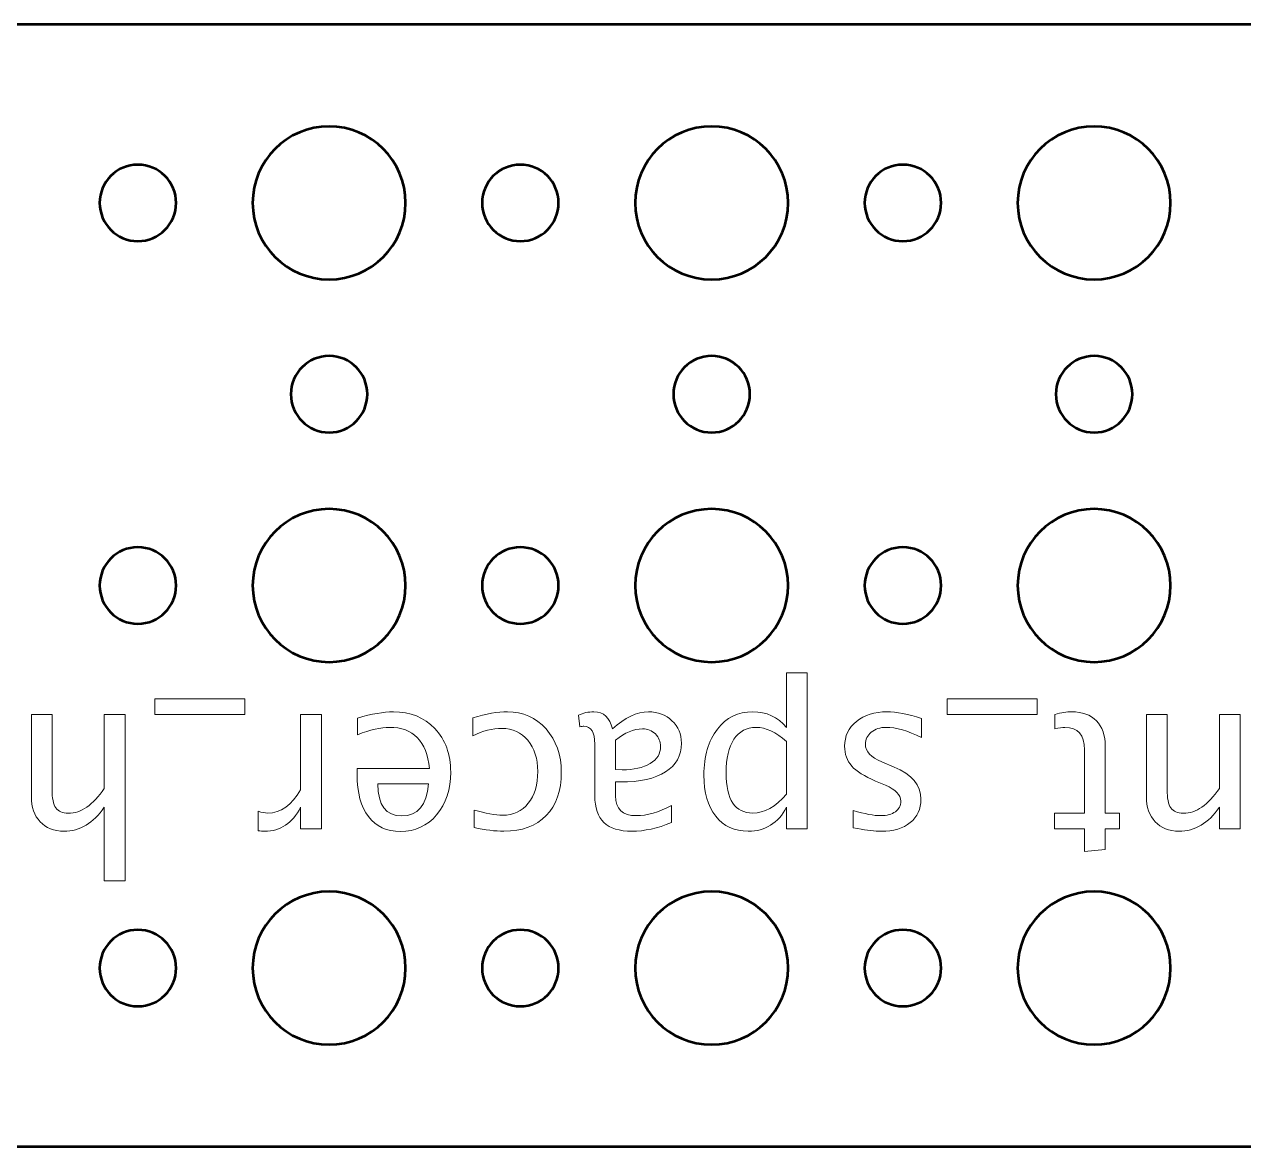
# Model space of a CAD drawing. Header units: centimetres. Extents: x -25.4 to 25.4, y -5.2 to 5.2.
# Drawn here: x -6.445 to -1.664, y -5.2 to -0.8 of the extents above; entities that cross this region are included whole.
import ezdxf

# ---------------------------------------------------------------- set-up
doc = ezdxf.new("R2010")
doc.units = ezdxf.units.CM
doc.header["$MEASUREMENT"] = 0
doc.layers.add('Layer 1', color=7, linetype='Continuous')

msp = doc.modelspace()

# ---------------------------------------------------------------- linework, layer by layer
at = {"layer": 'Layer 1', "lineweight": 53}
for points, knots in [([(24.95, -5.2), (24.95, -5.2), (-24.95, -5.2), (-24.95, -5.2), (-24.95, -5.2), (-25.22614, -5.2), (-25.45, -4.97614), (-25.45, -4.7), (-25.45, -4.7), (-25.45, -4.7), (-25.45, -3.99876), (-25.45, -3.99876), (-25.45, -3.99876), (-24.92095, -3.97271), (-24.5, -3.53551), (-24.5, -3), (-24.5, -3), (-24.5, -2.46449), (-24.92095, -2.02729), (-25.45, -2.00124), (-25.45, -2.00124), (-25.45, -2.00124), (-25.45, -1.3), (-25.45, -1.3), (-25.45, -1.3), (-25.45, -1.02386), (-25.22614, -0.8), (-24.95, -0.8), (-24.95, -0.8), (-24.95, -0.8), (24.95, -0.8), (24.95, -0.8), (24.95, -0.8), (25.22614, -0.8), (25.45, -1.02386), (25.45, -1.3), (25.45, -1.3), (25.45, -1.3), (25.45, -2.00124), (25.45, -2.00124), (25.45, -2.00124), (24.92095, -2.02729), (24.5, -2.46449), (24.5, -3), (24.5, -3), (24.5, -3.53551), (24.92095, -3.97271), (25.45, -3.99876), (25.45, -3.99876), (25.45, -3.99876), (25.45, -4.7), (25.45, -4.7), (25.45, -4.7), (25.45, -4.97614), (25.22614, -5.2), (24.95, -5.2)], [0, 0, 0, 0, 0.0666667, 0.0666667, 0.0666667, 0.0666667, 0.1333333, 0.1333333, 0.1333333, 0.1333333, 0.2, 0.2, 0.2, 0.2, 0.2666667, 0.2666667, 0.2666667, 0.2666667, 0.3333333, 0.3333333, 0.3333333, 0.3333333, 0.4, 0.4, 0.4, 0.4, 0.4666667, 0.4666667, 0.4666667, 0.4666667, 0.5333333, 0.5333333, 0.5333333, 0.5333333, 0.6, 0.6, 0.6, 0.6, 0.6666667, 0.6666667, 0.6666667, 0.6666667, 0.7333333, 0.7333333, 0.7333333, 0.7333333, 0.8, 0.8, 0.8, 0.8, 0.8666667, 0.8666667, 0.8666667, 0.8666667, 1, 1, 1, 1]), ([(-5.55, -1.5), (-5.55, -1.33431), (-5.41569, -1.2), (-5.25, -1.2), (-5.25, -1.2), (-5.08431, -1.2), (-4.95, -1.33431), (-4.95, -1.5), (-4.95, -1.5), (-4.95, -1.66569), (-5.08431, -1.8), (-5.25, -1.8), (-5.25, -1.8), (-5.41569, -1.8), (-5.55, -1.66569), (-5.55, -1.5)], [0, 0, 0, 0, 0.2, 0.2, 0.2, 0.2, 0.4, 0.4, 0.4, 0.4, 0.6, 0.6, 0.6, 0.6, 1, 1, 1, 1]), ([(-4.05, -1.5), (-4.05, -1.33431), (-3.91569, -1.2), (-3.75, -1.2), (-3.75, -1.2), (-3.58431, -1.2), (-3.45, -1.33431), (-3.45, -1.5), (-3.45, -1.5), (-3.45, -1.66569), (-3.58431, -1.8), (-3.75, -1.8), (-3.75, -1.8), (-3.91569, -1.8), (-4.05, -1.66569), (-4.05, -1.5)], [0, 0, 0, 0, 0.2, 0.2, 0.2, 0.2, 0.4, 0.4, 0.4, 0.4, 0.6, 0.6, 0.6, 0.6, 1, 1, 1, 1]), ([(-2.55, -1.5), (-2.55, -1.33431), (-2.41569, -1.2), (-2.25, -1.2), (-2.25, -1.2), (-2.08431, -1.2), (-1.95, -1.33431), (-1.95, -1.5), (-1.95, -1.5), (-1.95, -1.66569), (-2.08431, -1.8), (-2.25, -1.8), (-2.25, -1.8), (-2.41569, -1.8), (-2.55, -1.66569), (-2.55, -1.5)], [0, 0, 0, 0, 0.2, 0.2, 0.2, 0.2, 0.4, 0.4, 0.4, 0.4, 0.6, 0.6, 0.6, 0.6, 1, 1, 1, 1]), ([(-6.15, -1.5), (-6.15, -1.41716), (-6.08284, -1.35), (-6, -1.35), (-6, -1.35), (-5.91716, -1.35), (-5.85, -1.41716), (-5.85, -1.5), (-5.85, -1.5), (-5.85, -1.58284), (-5.91716, -1.65), (-6, -1.65), (-6, -1.65), (-6.08284, -1.65), (-6.15, -1.58284), (-6.15, -1.5)], [0, 0, 0, 0, 0.2, 0.2, 0.2, 0.2, 0.4, 0.4, 0.4, 0.4, 0.6, 0.6, 0.6, 0.6, 1, 1, 1, 1]), ([(-4.65, -1.5), (-4.65, -1.41716), (-4.58284, -1.35), (-4.5, -1.35), (-4.5, -1.35), (-4.41716, -1.35), (-4.35, -1.41716), (-4.35, -1.5), (-4.35, -1.5), (-4.35, -1.58284), (-4.41716, -1.65), (-4.5, -1.65), (-4.5, -1.65), (-4.58284, -1.65), (-4.65, -1.58284), (-4.65, -1.5)], [0, 0, 0, 0, 0.2, 0.2, 0.2, 0.2, 0.4, 0.4, 0.4, 0.4, 0.6, 0.6, 0.6, 0.6, 1, 1, 1, 1]), ([(-3.15, -1.5), (-3.15, -1.41716), (-3.08284, -1.35), (-3, -1.35), (-3, -1.35), (-2.91716, -1.35), (-2.85, -1.41716), (-2.85, -1.5), (-2.85, -1.5), (-2.85, -1.58284), (-2.91716, -1.65), (-3, -1.65), (-3, -1.65), (-3.08284, -1.65), (-3.15, -1.58284), (-3.15, -1.5)], [0, 0, 0, 0, 0.2, 0.2, 0.2, 0.2, 0.4, 0.4, 0.4, 0.4, 0.6, 0.6, 0.6, 0.6, 1, 1, 1, 1]), ([(-5.4, -2.25), (-5.4, -2.16716), (-5.33284, -2.1), (-5.25, -2.1), (-5.25, -2.1), (-5.16716, -2.1), (-5.1, -2.16716), (-5.1, -2.25), (-5.1, -2.25), (-5.1, -2.33284), (-5.16716, -2.4), (-5.25, -2.4), (-5.25, -2.4), (-5.33284, -2.4), (-5.4, -2.33284), (-5.4, -2.25)], [0, 0, 0, 0, 0.2, 0.2, 0.2, 0.2, 0.4, 0.4, 0.4, 0.4, 0.6, 0.6, 0.6, 0.6, 1, 1, 1, 1]), ([(-3.9, -2.25), (-3.9, -2.16716), (-3.83284, -2.1), (-3.75, -2.1), (-3.75, -2.1), (-3.66716, -2.1), (-3.6, -2.16716), (-3.6, -2.25), (-3.6, -2.25), (-3.6, -2.33284), (-3.66716, -2.4), (-3.75, -2.4), (-3.75, -2.4), (-3.83284, -2.4), (-3.9, -2.33284), (-3.9, -2.25)], [0, 0, 0, 0, 0.2, 0.2, 0.2, 0.2, 0.4, 0.4, 0.4, 0.4, 0.6, 0.6, 0.6, 0.6, 1, 1, 1, 1]), ([(-2.4, -2.25), (-2.4, -2.16716), (-2.33284, -2.1), (-2.25, -2.1), (-2.25, -2.1), (-2.16716, -2.1), (-2.1, -2.16716), (-2.1, -2.25), (-2.1, -2.25), (-2.1, -2.33284), (-2.16716, -2.4), (-2.25, -2.4), (-2.25, -2.4), (-2.33284, -2.4), (-2.4, -2.33284), (-2.4, -2.25)], [0, 0, 0, 0, 0.2, 0.2, 0.2, 0.2, 0.4, 0.4, 0.4, 0.4, 0.6, 0.6, 0.6, 0.6, 1, 1, 1, 1]), ([(-5.55, -3), (-5.55, -2.83431), (-5.41569, -2.7), (-5.25, -2.7), (-5.25, -2.7), (-5.08431, -2.7), (-4.95, -2.83431), (-4.95, -3), (-4.95, -3), (-4.95, -3.16569), (-5.08431, -3.3), (-5.25, -3.3), (-5.25, -3.3), (-5.41569, -3.3), (-5.55, -3.16569), (-5.55, -3)], [0, 0, 0, 0, 0.2, 0.2, 0.2, 0.2, 0.4, 0.4, 0.4, 0.4, 0.6, 0.6, 0.6, 0.6, 1, 1, 1, 1]), ([(-4.05, -3), (-4.05, -2.83431), (-3.91569, -2.7), (-3.75, -2.7), (-3.75, -2.7), (-3.58431, -2.7), (-3.45, -2.83431), (-3.45, -3), (-3.45, -3), (-3.45, -3.16569), (-3.58431, -3.3), (-3.75, -3.3), (-3.75, -3.3), (-3.91569, -3.3), (-4.05, -3.16569), (-4.05, -3)], [0, 0, 0, 0, 0.2, 0.2, 0.2, 0.2, 0.4, 0.4, 0.4, 0.4, 0.6, 0.6, 0.6, 0.6, 1, 1, 1, 1]), ([(-2.55, -3), (-2.55, -2.83431), (-2.41569, -2.7), (-2.25, -2.7), (-2.25, -2.7), (-2.08431, -2.7), (-1.95, -2.83431), (-1.95, -3), (-1.95, -3), (-1.95, -3.16569), (-2.08431, -3.3), (-2.25, -3.3), (-2.25, -3.3), (-2.41569, -3.3), (-2.55, -3.16569), (-2.55, -3)], [0, 0, 0, 0, 0.2, 0.2, 0.2, 0.2, 0.4, 0.4, 0.4, 0.4, 0.6, 0.6, 0.6, 0.6, 1, 1, 1, 1]), ([(-6.15, -3), (-6.15, -2.91716), (-6.08284, -2.85), (-6, -2.85), (-6, -2.85), (-5.91716, -2.85), (-5.85, -2.91716), (-5.85, -3), (-5.85, -3), (-5.85, -3.08284), (-5.91716, -3.15), (-6, -3.15), (-6, -3.15), (-6.08284, -3.15), (-6.15, -3.08284), (-6.15, -3)], [0, 0, 0, 0, 0.2, 0.2, 0.2, 0.2, 0.4, 0.4, 0.4, 0.4, 0.6, 0.6, 0.6, 0.6, 1, 1, 1, 1]), ([(-4.65, -3), (-4.65, -2.91716), (-4.58284, -2.85), (-4.5, -2.85), (-4.5, -2.85), (-4.41716, -2.85), (-4.35, -2.91716), (-4.35, -3), (-4.35, -3), (-4.35, -3.08284), (-4.41716, -3.15), (-4.5, -3.15), (-4.5, -3.15), (-4.58284, -3.15), (-4.65, -3.08284), (-4.65, -3)], [0, 0, 0, 0, 0.2, 0.2, 0.2, 0.2, 0.4, 0.4, 0.4, 0.4, 0.6, 0.6, 0.6, 0.6, 1, 1, 1, 1]), ([(-3.15, -3), (-3.15, -2.91716), (-3.08284, -2.85), (-3, -2.85), (-3, -2.85), (-2.91716, -2.85), (-2.85, -2.91716), (-2.85, -3), (-2.85, -3), (-2.85, -3.08284), (-2.91716, -3.15), (-3, -3.15), (-3, -3.15), (-3.08284, -3.15), (-3.15, -3.08284), (-3.15, -3)], [0, 0, 0, 0, 0.2, 0.2, 0.2, 0.2, 0.4, 0.4, 0.4, 0.4, 0.6, 0.6, 0.6, 0.6, 1, 1, 1, 1]), ([(-5.55, -4.5), (-5.55, -4.33431), (-5.41569, -4.2), (-5.25, -4.2), (-5.25, -4.2), (-5.08431, -4.2), (-4.95, -4.33431), (-4.95, -4.5), (-4.95, -4.5), (-4.95, -4.66569), (-5.08431, -4.8), (-5.25, -4.8), (-5.25, -4.8), (-5.41569, -4.8), (-5.55, -4.66569), (-5.55, -4.5)], [0, 0, 0, 0, 0.2, 0.2, 0.2, 0.2, 0.4, 0.4, 0.4, 0.4, 0.6, 0.6, 0.6, 0.6, 1, 1, 1, 1]), ([(-4.05, -4.5), (-4.05, -4.33431), (-3.91569, -4.2), (-3.75, -4.2), (-3.75, -4.2), (-3.58431, -4.2), (-3.45, -4.33431), (-3.45, -4.5), (-3.45, -4.5), (-3.45, -4.66569), (-3.58431, -4.8), (-3.75, -4.8), (-3.75, -4.8), (-3.91569, -4.8), (-4.05, -4.66569), (-4.05, -4.5)], [0, 0, 0, 0, 0.2, 0.2, 0.2, 0.2, 0.4, 0.4, 0.4, 0.4, 0.6, 0.6, 0.6, 0.6, 1, 1, 1, 1]), ([(-2.55, -4.5), (-2.55, -4.33431), (-2.41569, -4.2), (-2.25, -4.2), (-2.25, -4.2), (-2.08431, -4.2), (-1.95, -4.33431), (-1.95, -4.5), (-1.95, -4.5), (-1.95, -4.66569), (-2.08431, -4.8), (-2.25, -4.8), (-2.25, -4.8), (-2.41569, -4.8), (-2.55, -4.66569), (-2.55, -4.5)], [0, 0, 0, 0, 0.2, 0.2, 0.2, 0.2, 0.4, 0.4, 0.4, 0.4, 0.6, 0.6, 0.6, 0.6, 1, 1, 1, 1]), ([(-6.15, -4.5), (-6.15, -4.41716), (-6.08284, -4.35), (-6, -4.35), (-6, -4.35), (-5.91716, -4.35), (-5.85, -4.41716), (-5.85, -4.5), (-5.85, -4.5), (-5.85, -4.58284), (-5.91716, -4.65), (-6, -4.65), (-6, -4.65), (-6.08284, -4.65), (-6.15, -4.58284), (-6.15, -4.5)], [0, 0, 0, 0, 0.2, 0.2, 0.2, 0.2, 0.4, 0.4, 0.4, 0.4, 0.6, 0.6, 0.6, 0.6, 1, 1, 1, 1]), ([(-4.65, -4.5), (-4.65, -4.41716), (-4.58284, -4.35), (-4.5, -4.35), (-4.5, -4.35), (-4.41716, -4.35), (-4.35, -4.41716), (-4.35, -4.5), (-4.35, -4.5), (-4.35, -4.58284), (-4.41716, -4.65), (-4.5, -4.65), (-4.5, -4.65), (-4.58284, -4.65), (-4.65, -4.58284), (-4.65, -4.5)], [0, 0, 0, 0, 0.2, 0.2, 0.2, 0.2, 0.4, 0.4, 0.4, 0.4, 0.6, 0.6, 0.6, 0.6, 1, 1, 1, 1]), ([(-3.15, -4.5), (-3.15, -4.41716), (-3.08284, -4.35), (-3, -4.35), (-3, -4.35), (-2.91716, -4.35), (-2.85, -4.41716), (-2.85, -4.5), (-2.85, -4.5), (-2.85, -4.58284), (-2.91716, -4.65), (-3, -4.65), (-3, -4.65), (-3.08284, -4.65), (-3.15, -4.58284), (-3.15, -4.5)], [0, 0, 0, 0, 0.2, 0.2, 0.2, 0.2, 0.4, 0.4, 0.4, 0.4, 0.6, 0.6, 0.6, 0.6, 1, 1, 1, 1])]:
    msp.add_open_spline(points, degree=3, knots=knots, dxfattribs=at)
at = {"layer": 'Layer 1', "color": 5, "lineweight": 9}
for points, knots in [([(-3.37476, -3.34191), (-3.37476, -3.34191), (-3.37476, -3.95406), (-3.37476, -3.95406), (-3.37476, -3.95406), (-3.37476, -3.95406), (-3.45604, -3.95406), (-3.45604, -3.95406), (-3.45604, -3.95406), (-3.45604, -3.95406), (-3.45604, -3.86925), (-3.45604, -3.86925), (-3.45604, -3.86925), (-3.48934, -3.93204), (-3.53944, -3.96337), (-3.60618, -3.96337), (-3.60618, -3.96337), (-3.66023, -3.96337), (-3.7027, -3.94375), (-3.73375, -3.90438), (-3.73375, -3.90438), (-3.76479, -3.86501), (-3.78032, -3.81125), (-3.78032, -3.74309), (-3.78032, -3.74309), (-3.78032, -3.66887), (-3.76268, -3.6089), (-3.72754, -3.56346), (-3.72754, -3.56346), (-3.6924, -3.51788), (-3.64612, -3.49516), (-3.58883, -3.49516), (-3.58883, -3.49516), (-3.53563, -3.49516), (-3.49132, -3.51548), (-3.45604, -3.55626), (-3.45604, -3.55626), (-3.45604, -3.55626), (-3.45604, -3.34191), (-3.45604, -3.34191), (-3.45604, -3.34191), (-3.45604, -3.34191), (-3.37476, -3.34191), (-3.37476, -3.34191)], [0, 0, 0, 0, 0.0833333, 0.0833333, 0.0833333, 0.0833333, 0.1666667, 0.1666667, 0.1666667, 0.1666667, 0.25, 0.25, 0.25, 0.25, 0.3333333, 0.3333333, 0.3333333, 0.3333333, 0.4166667, 0.4166667, 0.4166667, 0.4166667, 0.5, 0.5, 0.5, 0.5, 0.5833333, 0.5833333, 0.5833333, 0.5833333, 0.6666667, 0.6666667, 0.6666667, 0.6666667, 0.75, 0.75, 0.75, 0.75, 0.8333333, 0.8333333, 0.8333333, 0.8333333, 1, 1, 1, 1]), ([(-5.58118, -3.44436), (-5.58118, -3.44436), (-5.58118, -3.50532), (-5.58118, -3.50532), (-5.58118, -3.50532), (-5.58118, -3.50532), (-5.93339, -3.50532), (-5.93339, -3.50532), (-5.93339, -3.50532), (-5.93339, -3.50532), (-5.93339, -3.44436), (-5.93339, -3.44436), (-5.93339, -3.44436), (-5.93339, -3.44436), (-5.58118, -3.44436), (-5.58118, -3.44436)], [0, 0, 0, 0, 0.2, 0.2, 0.2, 0.2, 0.4, 0.4, 0.4, 0.4, 0.6, 0.6, 0.6, 0.6, 1, 1, 1, 1]), ([(-2.47404, -3.44436), (-2.47404, -3.44436), (-2.47404, -3.50532), (-2.47404, -3.50532), (-2.47404, -3.50532), (-2.47404, -3.50532), (-2.82625, -3.50532), (-2.82625, -3.50532), (-2.82625, -3.50532), (-2.82625, -3.50532), (-2.82625, -3.44436), (-2.82625, -3.44436), (-2.82625, -3.44436), (-2.82625, -3.44436), (-2.47404, -3.44436), (-2.47404, -3.44436)], [0, 0, 0, 0, 0.2, 0.2, 0.2, 0.2, 0.4, 0.4, 0.4, 0.4, 0.6, 0.6, 0.6, 0.6, 1, 1, 1, 1]), ([(-6.05024, -3.50532), (-6.05024, -3.50532), (-6.05024, -4.1581), (-6.05024, -4.1581), (-6.05024, -4.1581), (-6.05024, -4.1581), (-6.13152, -4.1581), (-6.13152, -4.1581), (-6.13152, -4.1581), (-6.13152, -4.1581), (-6.13152, -3.86925), (-6.13152, -3.86925), (-6.13152, -3.86925), (-6.17456, -3.93204), (-6.22734, -3.96337), (-6.28971, -3.96337), (-6.28971, -3.96337), (-6.32894, -3.96337), (-6.36012, -3.95109), (-6.38312, -3.9264), (-6.38312, -3.9264), (-6.40612, -3.90184), (-6.4177, -3.86868), (-6.4177, -3.8272), (-6.4177, -3.8272), (-6.4177, -3.8272), (-6.4177, -3.50532), (-6.4177, -3.50532), (-6.4177, -3.50532), (-6.4177, -3.50532), (-6.33641, -3.50532), (-6.33641, -3.50532), (-6.33641, -3.50532), (-6.33641, -3.50532), (-6.33641, -3.80067), (-6.33641, -3.80067), (-6.33641, -3.80067), (-6.33641, -3.83397), (-6.33148, -3.85768), (-6.32174, -3.87179), (-6.32174, -3.87179), (-6.31186, -3.88604), (-6.29563, -3.89309), (-6.27291, -3.89309), (-6.27291, -3.89309), (-6.22296, -3.89309), (-6.17583, -3.8605), (-6.13152, -3.7953), (-6.13152, -3.7953), (-6.13152, -3.7953), (-6.13152, -3.50532), (-6.13152, -3.50532), (-6.13152, -3.50532), (-6.13152, -3.50532), (-6.05024, -3.50532), (-6.05024, -3.50532)], [0, 0, 0, 0, 0.0666667, 0.0666667, 0.0666667, 0.0666667, 0.1333333, 0.1333333, 0.1333333, 0.1333333, 0.2, 0.2, 0.2, 0.2, 0.2666667, 0.2666667, 0.2666667, 0.2666667, 0.3333333, 0.3333333, 0.3333333, 0.3333333, 0.4, 0.4, 0.4, 0.4, 0.4666667, 0.4666667, 0.4666667, 0.4666667, 0.5333333, 0.5333333, 0.5333333, 0.5333333, 0.6, 0.6, 0.6, 0.6, 0.6666667, 0.6666667, 0.6666667, 0.6666667, 0.7333333, 0.7333333, 0.7333333, 0.7333333, 0.8, 0.8, 0.8, 0.8, 0.8666667, 0.8666667, 0.8666667, 0.8666667, 1, 1, 1, 1]), ([(-5.28047, -3.50532), (-5.28047, -3.50532), (-5.28047, -3.95406), (-5.28047, -3.95406), (-5.28047, -3.95406), (-5.28047, -3.95406), (-5.36175, -3.95406), (-5.36175, -3.95406), (-5.36175, -3.95406), (-5.36175, -3.95406), (-5.36175, -3.86925), (-5.36175, -3.86925), (-5.36175, -3.86925), (-5.39407, -3.93204), (-5.44091, -3.96337), (-5.50244, -3.96337), (-5.50244, -3.96337), (-5.51076, -3.96337), (-5.51951, -3.96266), (-5.52854, -3.96125), (-5.52854, -3.96125), (-5.52854, -3.96125), (-5.52854, -3.88519), (-5.52854, -3.88519), (-5.52854, -3.88519), (-5.51443, -3.88985), (-5.50202, -3.89225), (-5.49129, -3.89225), (-5.49129, -3.89225), (-5.43964, -3.89225), (-5.39646, -3.86177), (-5.36175, -3.80067), (-5.36175, -3.80067), (-5.36175, -3.80067), (-5.36175, -3.50532), (-5.36175, -3.50532), (-5.36175, -3.50532), (-5.36175, -3.50532), (-5.28047, -3.50532), (-5.28047, -3.50532)], [0, 0, 0, 0, 0.0909091, 0.0909091, 0.0909091, 0.0909091, 0.1818182, 0.1818182, 0.1818182, 0.1818182, 0.2727273, 0.2727273, 0.2727273, 0.2727273, 0.3636364, 0.3636364, 0.3636364, 0.3636364, 0.4545455, 0.4545455, 0.4545455, 0.4545455, 0.5454545, 0.5454545, 0.5454545, 0.5454545, 0.6363636, 0.6363636, 0.6363636, 0.6363636, 0.7272727, 0.7272727, 0.7272727, 0.7272727, 0.8181818, 0.8181818, 0.8181818, 0.8181818, 1, 1, 1, 1]), ([(-5.13808, -3.51971), (-5.08347, -3.50334), (-5.03677, -3.49516), (-4.99782, -3.49516), (-4.99782, -3.49516), (-4.93136, -3.49516), (-4.87731, -3.51717), (-4.83568, -3.56106), (-4.83568, -3.56106), (-4.79405, -3.60494), (-4.77317, -3.66181), (-4.77317, -3.7318), (-4.77317, -3.7318), (-4.77317, -3.79968), (-4.79151, -3.85542), (-4.82834, -3.89902), (-4.82834, -3.89902), (-4.86517, -3.94248), (-4.91231, -3.96422), (-4.96974, -3.96422), (-4.96974, -3.96422), (-5.02407, -3.96422), (-5.06612, -3.94488), (-5.09575, -3.90622), (-5.09575, -3.90622), (-5.12538, -3.86755), (-5.1402, -3.8128), (-5.1402, -3.74182), (-5.1402, -3.74182), (-5.1402, -3.74182), (-5.13978, -3.71699), (-5.13978, -3.71699), (-5.13978, -3.71699), (-5.13978, -3.71699), (-4.85614, -3.71699), (-4.85614, -3.71699), (-4.85614, -3.71699), (-4.868, -3.60974), (-4.92035, -3.55612), (-5.01306, -3.55612), (-5.01306, -3.55612), (-5.04707, -3.55612), (-5.0887, -3.56572), (-5.13808, -3.58491), (-5.13808, -3.58491), (-5.13808, -3.58491), (-5.13808, -3.51971), (-5.13808, -3.51971)], [0, 0, 0, 0, 0.0769231, 0.0769231, 0.0769231, 0.0769231, 0.1538462, 0.1538462, 0.1538462, 0.1538462, 0.2307692, 0.2307692, 0.2307692, 0.2307692, 0.3076923, 0.3076923, 0.3076923, 0.3076923, 0.3846154, 0.3846154, 0.3846154, 0.3846154, 0.4615385, 0.4615385, 0.4615385, 0.4615385, 0.5384615, 0.5384615, 0.5384615, 0.5384615, 0.6153846, 0.6153846, 0.6153846, 0.6153846, 0.6923077, 0.6923077, 0.6923077, 0.6923077, 0.7692308, 0.7692308, 0.7692308, 0.7692308, 0.8461538, 0.8461538, 0.8461538, 0.8461538, 1, 1, 1, 1]), ([(-4.68666, -3.51887), (-4.63403, -3.50306), (-4.58859, -3.49516), (-4.55035, -3.49516), (-4.55035, -3.49516), (-4.48967, -3.49516), (-4.43944, -3.5176), (-4.3995, -3.56233), (-4.3995, -3.56233), (-4.35957, -3.6072), (-4.33953, -3.66379), (-4.33953, -3.73195), (-4.33953, -3.73195), (-4.33953, -3.80476), (-4.35929, -3.86163), (-4.3988, -3.90227), (-4.3988, -3.90227), (-4.43831, -3.94305), (-4.49348, -3.96337), (-4.56432, -3.96337), (-4.56432, -3.96337), (-4.59918, -3.96337), (-4.6384, -3.95857), (-4.68158, -3.94898), (-4.68158, -3.94898), (-4.68158, -3.94898), (-4.68158, -3.88039), (-4.68158, -3.88039), (-4.68158, -3.88039), (-4.63572, -3.89394), (-4.59833, -3.90071), (-4.56954, -3.90071), (-4.56954, -3.90071), (-4.52777, -3.90071), (-4.49433, -3.88505), (-4.46935, -3.85387), (-4.46935, -3.85387), (-4.44438, -3.82268), (-4.43182, -3.78105), (-4.43182, -3.72912), (-4.43182, -3.72912), (-4.43182, -3.67875), (-4.4448, -3.63811), (-4.47062, -3.60692), (-4.47062, -3.60692), (-4.49645, -3.57588), (-4.53017, -3.56035), (-4.57208, -3.56035), (-4.57208, -3.56035), (-4.60919, -3.56035), (-4.64729, -3.56995), (-4.68666, -3.58914), (-4.68666, -3.58914), (-4.68666, -3.58914), (-4.68666, -3.51887), (-4.68666, -3.51887)], [0, 0, 0, 0, 0.0666667, 0.0666667, 0.0666667, 0.0666667, 0.1333333, 0.1333333, 0.1333333, 0.1333333, 0.2, 0.2, 0.2, 0.2, 0.2666667, 0.2666667, 0.2666667, 0.2666667, 0.3333333, 0.3333333, 0.3333333, 0.3333333, 0.4, 0.4, 0.4, 0.4, 0.4666667, 0.4666667, 0.4666667, 0.4666667, 0.5333333, 0.5333333, 0.5333333, 0.5333333, 0.6, 0.6, 0.6, 0.6, 0.6666667, 0.6666667, 0.6666667, 0.6666667, 0.7333333, 0.7333333, 0.7333333, 0.7333333, 0.8, 0.8, 0.8, 0.8, 0.8666667, 0.8666667, 0.8666667, 0.8666667, 1, 1, 1, 1]), ([(-4.13888, -3.56247), (-4.09006, -3.5176), (-4.04307, -3.49516), (-3.99791, -3.49516), (-3.99791, -3.49516), (-3.9608, -3.49516), (-3.9299, -3.50673), (-3.90548, -3.53001), (-3.90548, -3.53001), (-3.88093, -3.5533), (-3.86865, -3.58265), (-3.86865, -3.61807), (-3.86865, -3.61807), (-3.86865, -3.66703), (-3.88926, -3.70471), (-3.93046, -3.73096), (-3.93046, -3.73096), (-3.97167, -3.7572), (-4.03079, -3.77033), (-4.10784, -3.77033), (-4.10784, -3.77033), (-4.10784, -3.77033), (-4.12689, -3.77033), (-4.12689, -3.77033), (-4.12689, -3.77033), (-4.12689, -3.77033), (-4.12689, -3.82437), (-4.12689, -3.82437), (-4.12689, -3.82437), (-4.12689, -3.87644), (-4.09979, -3.90241), (-4.04547, -3.90241), (-4.04547, -3.90241), (-4.00342, -3.90241), (-3.95741, -3.88914), (-3.9076, -3.86261), (-3.9076, -3.86261), (-3.9076, -3.86261), (-3.9076, -3.9295), (-3.9076, -3.9295), (-3.9076, -3.9295), (-3.96235, -3.95208), (-4.014, -3.96337), (-4.0624, -3.96337), (-4.0624, -3.96337), (-4.11221, -3.96337), (-4.14904, -3.95208), (-4.17261, -3.92936), (-4.17261, -3.92936), (-4.19631, -3.90664), (-4.20817, -3.87165), (-4.20817, -3.82437), (-4.20817, -3.82437), (-4.20817, -3.82437), (-4.20817, -3.6216), (-4.20817, -3.6216), (-4.20817, -3.6216), (-4.20817, -3.57517), (-4.22242, -3.55189), (-4.25107, -3.55189), (-4.25107, -3.55189), (-4.25459, -3.55189), (-4.25982, -3.55245), (-4.26673, -3.55358), (-4.26673, -3.55358), (-4.26673, -3.55358), (-4.27252, -3.50842), (-4.27252, -3.50842), (-4.27252, -3.50842), (-4.25403, -3.49953), (-4.23371, -3.49516), (-4.21141, -3.49516), (-4.21141, -3.49516), (-4.17345, -3.49516), (-4.14932, -3.5176), (-4.13888, -3.56247)], [0, 0, 0, 0, 0.05, 0.05, 0.05, 0.05, 0.1, 0.1, 0.1, 0.1, 0.15, 0.15, 0.15, 0.15, 0.2, 0.2, 0.2, 0.2, 0.25, 0.25, 0.25, 0.25, 0.3, 0.3, 0.3, 0.3, 0.35, 0.35, 0.35, 0.35, 0.4, 0.4, 0.4, 0.4, 0.45, 0.45, 0.45, 0.45, 0.5, 0.5, 0.5, 0.5, 0.55, 0.55, 0.55, 0.55, 0.6, 0.6, 0.6, 0.6, 0.65, 0.65, 0.65, 0.65, 0.7, 0.7, 0.7, 0.7, 0.75, 0.75, 0.75, 0.75, 0.8, 0.8, 0.8, 0.8, 0.85, 0.85, 0.85, 0.85, 0.9, 0.9, 0.9, 0.9, 1, 1, 1, 1]), ([(-2.92701, -3.52141), (-2.92701, -3.52141), (-2.92701, -3.59591), (-2.92701, -3.59591), (-2.92701, -3.59591), (-2.98021, -3.56938), (-3.02636, -3.55612), (-3.06573, -3.55612), (-3.06573, -3.55612), (-3.08915, -3.55612), (-3.10862, -3.56247), (-3.12401, -3.57517), (-3.12401, -3.57517), (-3.13939, -3.58773), (-3.14715, -3.60353), (-3.14715, -3.62258), (-3.14715, -3.62258), (-3.14715, -3.65038), (-3.12556, -3.67338), (-3.08238, -3.69159), (-3.08238, -3.69159), (-3.08238, -3.69159), (-3.03482, -3.71177), (-3.03482, -3.71177), (-3.03482, -3.71177), (-2.96469, -3.74084), (-2.92955, -3.78289), (-2.92955, -3.8375), (-2.92955, -3.8375), (-2.92955, -3.87658), (-2.94338, -3.90735), (-2.97104, -3.92978), (-2.97104, -3.92978), (-2.9987, -3.95222), (-3.03666, -3.96337), (-3.08478, -3.96337), (-3.08478, -3.96337), (-3.10975, -3.96337), (-3.1408, -3.95998), (-3.17763, -3.95307), (-3.17763, -3.95307), (-3.17763, -3.95307), (-3.19456, -3.94982), (-3.19456, -3.94982), (-3.19456, -3.94982), (-3.19456, -3.94982), (-3.19456, -3.88209), (-3.19456, -3.88209), (-3.19456, -3.88209), (-3.14926, -3.89563), (-3.11314, -3.90241), (-3.08619, -3.90241), (-3.08619, -3.90241), (-3.06248, -3.90241), (-3.04371, -3.89719), (-3.02946, -3.88689), (-3.02946, -3.88689), (-3.01535, -3.87658), (-3.00829, -3.86276), (-3.00829, -3.8454), (-3.00829, -3.8454), (-3.00829, -3.82099), (-3.02805, -3.80024), (-3.0677, -3.78345), (-3.0677, -3.78345), (-3.0677, -3.78345), (-3.10679, -3.76694), (-3.10679, -3.76694), (-3.10679, -3.76694), (-3.1511, -3.74831), (-3.18243, -3.72856), (-3.20077, -3.70782), (-3.20077, -3.70782), (-3.21926, -3.68707), (-3.22843, -3.66111), (-3.22843, -3.63006), (-3.22843, -3.63006), (-3.22843, -3.59069), (-3.21291, -3.55838), (-3.18172, -3.53312), (-3.18172, -3.53312), (-3.15068, -3.50786), (-3.11088, -3.49516), (-3.06248, -3.49516), (-3.06248, -3.49516), (-3.02523, -3.49516), (-2.98021, -3.50391), (-2.92701, -3.52141)], [0, 0, 0, 0, 0.0434783, 0.0434783, 0.0434783, 0.0434783, 0.0869565, 0.0869565, 0.0869565, 0.0869565, 0.1304348, 0.1304348, 0.1304348, 0.1304348, 0.173913, 0.173913, 0.173913, 0.173913, 0.2173913, 0.2173913, 0.2173913, 0.2173913, 0.2608696, 0.2608696, 0.2608696, 0.2608696, 0.3043478, 0.3043478, 0.3043478, 0.3043478, 0.3478261, 0.3478261, 0.3478261, 0.3478261, 0.3913043, 0.3913043, 0.3913043, 0.3913043, 0.4347826, 0.4347826, 0.4347826, 0.4347826, 0.4782609, 0.4782609, 0.4782609, 0.4782609, 0.5217391, 0.5217391, 0.5217391, 0.5217391, 0.5652174, 0.5652174, 0.5652174, 0.5652174, 0.6086957, 0.6086957, 0.6086957, 0.6086957, 0.6521739, 0.6521739, 0.6521739, 0.6521739, 0.6956522, 0.6956522, 0.6956522, 0.6956522, 0.7391304, 0.7391304, 0.7391304, 0.7391304, 0.7826087, 0.7826087, 0.7826087, 0.7826087, 0.826087, 0.826087, 0.826087, 0.826087, 0.8695652, 0.8695652, 0.8695652, 0.8695652, 0.9130435, 0.9130435, 0.9130435, 0.9130435, 1, 1, 1, 1]), ([(-2.40377, -3.50546), (-2.37865, -3.49855), (-2.35678, -3.49516), (-2.3383, -3.49516), (-2.3383, -3.49516), (-2.29681, -3.49516), (-2.26449, -3.50701), (-2.24135, -3.53072), (-2.24135, -3.53072), (-2.21807, -3.55443), (-2.2065, -3.58731), (-2.2065, -3.6295), (-2.2065, -3.6295), (-2.2065, -3.6295), (-2.2065, -3.89309), (-2.2065, -3.89309), (-2.2065, -3.89309), (-2.2065, -3.89309), (-2.15033, -3.89309), (-2.15033, -3.89309), (-2.15033, -3.89309), (-2.15033, -3.89309), (-2.15033, -3.95406), (-2.15033, -3.95406), (-2.15033, -3.95406), (-2.15033, -3.95406), (-2.2065, -3.95406), (-2.2065, -3.95406), (-2.2065, -3.95406), (-2.2065, -3.95406), (-2.2065, -4.03519), (-2.2065, -4.03519), (-2.2065, -4.03519), (-2.2065, -4.03519), (-2.28778, -4.04296), (-2.28778, -4.04296), (-2.28778, -4.04296), (-2.28778, -4.04296), (-2.28778, -3.95406), (-2.28778, -3.95406), (-2.28778, -3.95406), (-2.28778, -3.95406), (-2.40546, -3.95406), (-2.40546, -3.95406), (-2.40546, -3.95406), (-2.40546, -3.95406), (-2.40546, -3.89309), (-2.40546, -3.89309), (-2.40546, -3.89309), (-2.40546, -3.89309), (-2.28778, -3.89309), (-2.28778, -3.89309), (-2.28778, -3.89309), (-2.28778, -3.89309), (-2.28778, -3.64417), (-2.28778, -3.64417), (-2.28778, -3.64417), (-2.28778, -3.58547), (-2.31332, -3.55612), (-2.36426, -3.55612), (-2.36426, -3.55612), (-2.37513, -3.55612), (-2.38825, -3.55795), (-2.40377, -3.56148), (-2.40377, -3.56148), (-2.40377, -3.56148), (-2.40377, -3.50546), (-2.40377, -3.50546)], [0, 0, 0, 0, 0.0555556, 0.0555556, 0.0555556, 0.0555556, 0.1111111, 0.1111111, 0.1111111, 0.1111111, 0.1666667, 0.1666667, 0.1666667, 0.1666667, 0.2222222, 0.2222222, 0.2222222, 0.2222222, 0.2777778, 0.2777778, 0.2777778, 0.2777778, 0.3333333, 0.3333333, 0.3333333, 0.3333333, 0.3888889, 0.3888889, 0.3888889, 0.3888889, 0.4444444, 0.4444444, 0.4444444, 0.4444444, 0.5, 0.5, 0.5, 0.5, 0.5555556, 0.5555556, 0.5555556, 0.5555556, 0.6111111, 0.6111111, 0.6111111, 0.6111111, 0.6666667, 0.6666667, 0.6666667, 0.6666667, 0.7222222, 0.7222222, 0.7222222, 0.7222222, 0.7777778, 0.7777778, 0.7777778, 0.7777778, 0.8333333, 0.8333333, 0.8333333, 0.8333333, 0.8888889, 0.8888889, 0.8888889, 0.8888889, 1, 1, 1, 1]), ([(-1.67761, -3.50532), (-1.67761, -3.50532), (-1.67761, -3.95406), (-1.67761, -3.95406), (-1.67761, -3.95406), (-1.67761, -3.95406), (-1.75889, -3.95406), (-1.75889, -3.95406), (-1.75889, -3.95406), (-1.75889, -3.95406), (-1.75889, -3.86925), (-1.75889, -3.86925), (-1.75889, -3.86925), (-1.80193, -3.93204), (-1.85471, -3.96337), (-1.91708, -3.96337), (-1.91708, -3.96337), (-1.95631, -3.96337), (-1.98749, -3.95109), (-2.01049, -3.9264), (-2.01049, -3.9264), (-2.03349, -3.90184), (-2.04507, -3.86868), (-2.04507, -3.8272), (-2.04507, -3.8272), (-2.04507, -3.8272), (-2.04507, -3.50532), (-2.04507, -3.50532), (-2.04507, -3.50532), (-2.04507, -3.50532), (-1.96378, -3.50532), (-1.96378, -3.50532), (-1.96378, -3.50532), (-1.96378, -3.50532), (-1.96378, -3.80067), (-1.96378, -3.80067), (-1.96378, -3.80067), (-1.96378, -3.83397), (-1.95885, -3.85768), (-1.94911, -3.87179), (-1.94911, -3.87179), (-1.93923, -3.88604), (-1.923, -3.89309), (-1.90028, -3.89309), (-1.90028, -3.89309), (-1.85033, -3.89309), (-1.8032, -3.8605), (-1.75889, -3.7953), (-1.75889, -3.7953), (-1.75889, -3.7953), (-1.75889, -3.50532), (-1.75889, -3.50532), (-1.75889, -3.50532), (-1.75889, -3.50532), (-1.67761, -3.50532), (-1.67761, -3.50532)], [0, 0, 0, 0, 0.0666667, 0.0666667, 0.0666667, 0.0666667, 0.1333333, 0.1333333, 0.1333333, 0.1333333, 0.2, 0.2, 0.2, 0.2, 0.2666667, 0.2666667, 0.2666667, 0.2666667, 0.3333333, 0.3333333, 0.3333333, 0.3333333, 0.4, 0.4, 0.4, 0.4, 0.4666667, 0.4666667, 0.4666667, 0.4666667, 0.5333333, 0.5333333, 0.5333333, 0.5333333, 0.6, 0.6, 0.6, 0.6, 0.6666667, 0.6666667, 0.6666667, 0.6666667, 0.7333333, 0.7333333, 0.7333333, 0.7333333, 0.8, 0.8, 0.8, 0.8, 0.8666667, 0.8666667, 0.8666667, 0.8666667, 1, 1, 1, 1]), ([(-4.12689, -3.60678), (-4.12689, -3.60678), (-4.12689, -3.72207), (-4.12689, -3.72207), (-4.12689, -3.72207), (-4.12689, -3.72207), (-4.10078, -3.72291), (-4.10078, -3.72291), (-4.10078, -3.72291), (-4.05563, -3.72291), (-4.01922, -3.71459), (-3.99142, -3.69794), (-3.99142, -3.69794), (-3.96376, -3.68115), (-3.94993, -3.65899), (-3.94993, -3.63133), (-3.94993, -3.63133), (-3.94993, -3.612), (-3.95685, -3.59563), (-3.97054, -3.58223), (-3.97054, -3.58223), (-3.98437, -3.56882), (-4.00116, -3.56205), (-4.02105, -3.56205), (-4.02105, -3.56205), (-4.05492, -3.56205), (-4.0902, -3.577), (-4.12689, -3.60678)], [0, 0, 0, 0, 0.125, 0.125, 0.125, 0.125, 0.25, 0.25, 0.25, 0.25, 0.375, 0.375, 0.375, 0.375, 0.5, 0.5, 0.5, 0.5, 0.625, 0.625, 0.625, 0.625, 0.75, 0.75, 0.75, 0.75, 1, 1, 1, 1]), ([(-3.45604, -3.61228), (-3.49795, -3.57489), (-3.53789, -3.55612), (-3.57584, -3.55612), (-3.57584, -3.55612), (-3.61324, -3.55612), (-3.64217, -3.57178), (-3.66249, -3.60297), (-3.66249, -3.60297), (-3.68295, -3.63415), (-3.69311, -3.67804), (-3.69311, -3.73477), (-3.69311, -3.73477), (-3.69311, -3.83975), (-3.65839, -3.89225), (-3.58897, -3.89225), (-3.58897, -3.89225), (-3.54353, -3.89225), (-3.49922, -3.86769), (-3.45604, -3.81845), (-3.45604, -3.81845), (-3.45604, -3.81845), (-3.45604, -3.61228), (-3.45604, -3.61228)], [0, 0, 0, 0, 0.1428571, 0.1428571, 0.1428571, 0.1428571, 0.2857143, 0.2857143, 0.2857143, 0.2857143, 0.4285714, 0.4285714, 0.4285714, 0.4285714, 0.5714286, 0.5714286, 0.5714286, 0.5714286, 0.7142857, 0.7142857, 0.7142857, 0.7142857, 1, 1, 1, 1]), ([(-4.86038, -3.77795), (-4.86038, -3.77795), (-5.0585, -3.77795), (-5.0585, -3.77795), (-5.0585, -3.77795), (-5.0585, -3.86149), (-5.02731, -3.90325), (-4.96508, -3.90325), (-4.96508, -3.90325), (-4.90243, -3.90325), (-4.86757, -3.86149), (-4.86038, -3.77795)], [0, 0, 0, 0, 0.25, 0.25, 0.25, 0.25, 0.5, 0.5, 0.5, 0.5, 1, 1, 1, 1])]:
    msp.add_open_spline(points, degree=3, knots=knots, dxfattribs=at)

doc.saveas('drawing.dxf')
